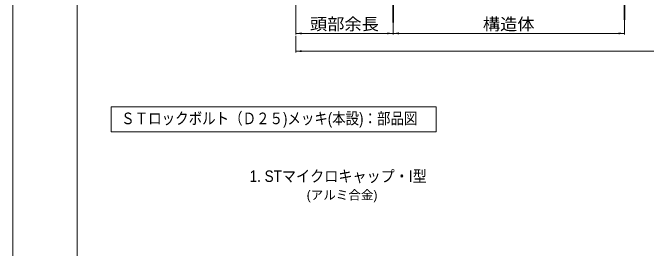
# Model space of a CAD drawing. Units: millimetres at full size, sheet at 1:2; details may follow other scales. Extents: x 2064 to 3746, y 986 to 2174.
# Drawn here: x 2064 to 2609, y 1580 to 1783 of the extents above; entities that cross this region are included whole.
import ezdxf
from ezdxf.enums import TextEntityAlignment as Align

# ---------------------------------------------------------------- set-up
doc = ezdxf.new("R2010")
doc.units = ezdxf.units.MM
doc.header["$LTSCALE"] = 2
for name, color, linetype, lineweight in [('1外形線', 7, 'Continuous', 35), ('6寸法線', 4, 'Continuous', 13), ('7 枠・タイトル', 7, 'Continuous', 13), ('Defpoints_2', 7, 'Continuous', 13)]:
    doc.layers.add(name, color=color, linetype=linetype, lineweight=lineweight)
doc.styles.add('ＭＳ Ｐゴシック', font='')
doc.styles.get('ＭＳ Ｐゴシック').set_extended_font_data('MS PGothic')

# ---------------------------------------------------------------- blocks, each defined once
blk = doc.blocks.new('filled_arrow')
at = {"color": 0, "linetype": 'Continuous', "lineweight": -2}
blk.add_solid([(7.5, 1.25), (0, 0), (7.5, -1.25)], dxfattribs=at)

msp = doc.modelspace()

# ---------------------------------------------------------------- linework, layer by layer
at = {"layer": '1外形線'}
for p, q in [((2391.297, 1774.732), (2391.299, 1874.158)), ((2590.535, 1777.197), (2590.537, 1866.652))]:
    msp.add_line(p, q, dxfattribs=at)
at = {"layer": '6寸法線'}
for p, q in [((2307.564, 1886.494), (2307.564, 1764.36)), ((2391.291, 1777.118), (2391.291, 1764.36)), ((2391.291, 1774.662), (2391.291, 1764.36)), ((2590.529, 1777.118), (2590.529, 1764.36)), ((2307.564, 1765.36), (2391.291, 1765.36)), ((2307.564, 1763.298), (2307.564, 1748.996)), ((2391.291, 1765.36), (2590.529, 1765.36)), ((2307.564, 1749.996), (3572.324, 1749.996))]:
    msp.add_line(p, q, dxfattribs=at)
at = {"layer": '7 枠・タイトル'}
for p, q in [((2119.392, 1023.214), (2119.392, 2136.767)), ((2148.414, 1701.996), (2428.441, 1701.996)), ((2148.414, 1701.996), (2148.414, 1680.425)), ((2428.441, 1701.996), (2428.441, 1680.425)), ((2148.414, 1680.425), (2428.441, 1680.425))]:
    msp.add_line(p, q, dxfattribs=at)
at = {"layer": 'Defpoints_2'}
msp.add_lwpolyline([(2063.74, 985.99), (3745.74, 985.99), (3745.74, 2173.99), (2063.74, 2173.99)], close=True, dxfattribs=at)

# ---------------------------------------------------------------- block references
at = {"layer": '6寸法線', "xscale": 0.667, "yscale": 0.667}
for p in [(2307.564, 1765.36), (2391.291, 1765.36), (2307.564, 1749.996)]:
    msp.add_blockref('filled_arrow', p, dxfattribs=at)
at = {"layer": '6寸法線', "xscale": 0.667, "yscale": 0.667, "rotation": 180}
for p in [(2391.291, 1765.36), (2590.529, 1765.36)]:
    msp.add_blockref('filled_arrow', p, dxfattribs=at)

# ---------------------------------------------------------------- texts
at = {"layer": '6寸法線', "style": 'ＭＳ Ｐゴシック', "width": 1.05}
for s, p in [('頭部余長', (2349.428, 1773.416)), ('構造体', (2490.91, 1773.327))]:
    msp.add_text(s, height=10.37, dxfattribs=at).set_placement(p, align=Align.MIDDLE_CENTER)
at = {"layer": '7 枠・タイトル', "style": 'ＭＳ Ｐゴシック'}
for s, height, width, p in [('ＳＴロックボルト（Ｄ２５)メッキ(本設)：部品図', 10.02, 0.85, (2157.174, 1684.027)), ('1. STマイクロキャップ・I型', 9.897, 0.9, (2267.737, 1634.301))]:
    msp.add_text(s, height=height, dxfattribs=dict(at, width=width)).set_placement(p, align=Align.BOTTOM_LEFT)
msp.add_text('(アルミ合金)', height=7.918, dxfattribs=at).set_placement((2316.947, 1619.694), align=Align.BOTTOM_LEFT)

doc.saveas('drawing.dxf')
